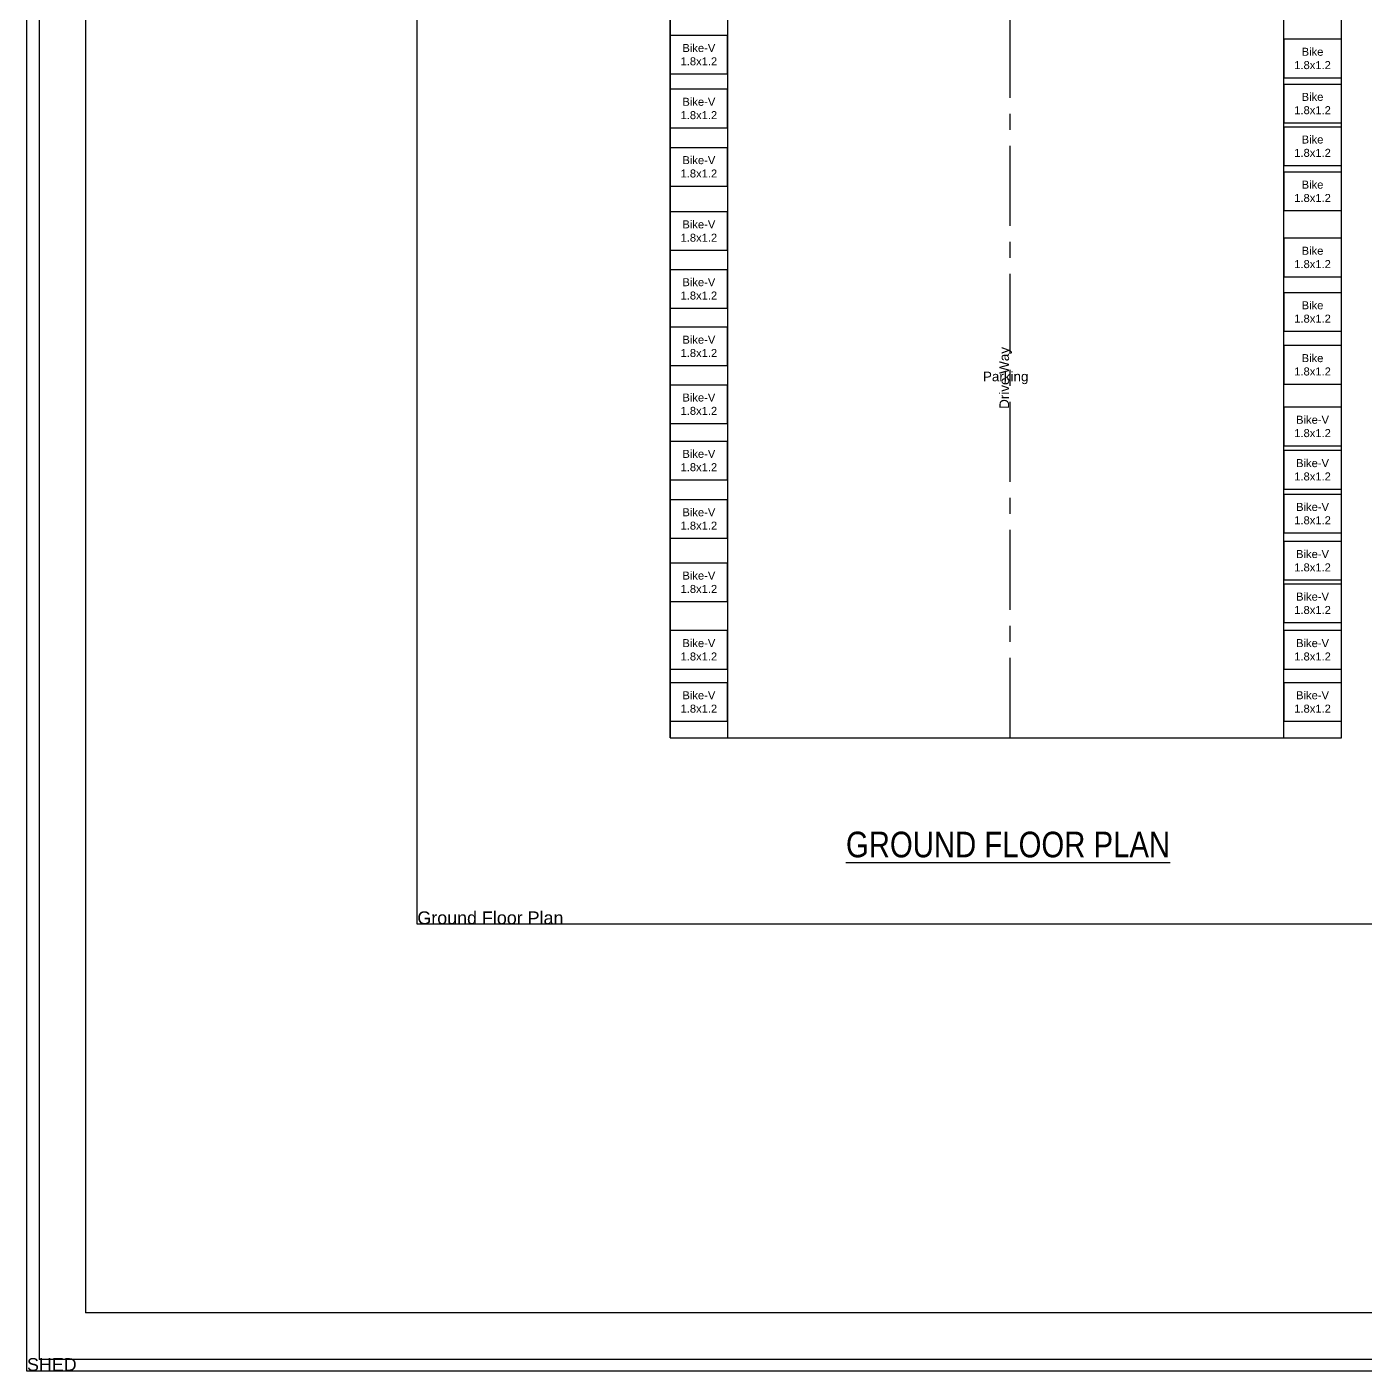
# Model space of a CAD drawing. Header units: metres. Extents: x 25391 to 25818, y 51852 to 52034.
# Drawn here: x 25673.2 to 25715.02, y 51857.83 to 51899.84 of the extents above; entities that cross this region are included whole.
import ezdxf

# ---------------------------------------------------------------- set-up
doc = ezdxf.new("R2010")
doc.units = ezdxf.units.M
doc.header["$MEASUREMENT"] = 0
doc.linetypes.add('CENTER', pattern=[2, 1.25, -0.25, 0.25, -0.25])
doc.layers.get('0').update_dxf_attribs({"true_color": 0xffffff})
for name, color, linetype, true_color in [('__BN_BuildingPlan', 52, 'Continuous', 0xbdbd00), ('__BN_Driveway', 71, 'Continuous', 0xd4ffaa), ('__BN_FloorPlan', 153, 'Continuous', 0x7e9dbd), ('__BN_Parking', 60, 'Continuous', 0xbfff00), ('__BN_ParkingUnit', 7, 'Continuous', 0xbf00bf)]:
    doc.layers.add(name, color=color, linetype=linetype, true_color=true_color)
doc.layers.add('_Room', color=72, linetype='Continuous')
doc.styles.add('BuildNowFont', font='arial.ttf')
doc.styles.get("Standard").update_dxf_attribs({"font": 'swissc.ttf'})

msp = doc.modelspace()

# ---------------------------------------------------------------- linework, layer by layer
at = {"color": 11, "ltscale": 2, "true_color": 0xf27172}
for p, q in [((25673.19895, 51857.83547), (25673.19895, 51971.81852)), ((25673.58232, 51971.46068), (25673.58232, 51858.1933)), ((25675.02707, 51969.99681), (25675.02707, 51859.65717))]:
    msp.add_line(p, q, dxfattribs=at)
at = {"color": 7, "ltscale": 2}
for p, q in [((25693.30089, 51877.61834), (25693.30089, 51951.42234)), ((25714.28089, 51877.61834), (25714.28089, 51951.42234)), ((25693.30089, 51877.61834), (25714.28089, 51877.61834))]:
    msp.add_line(p, q, dxfattribs=at)
at = {"color": 11, "true_color": 0xf27172}
msp.add_line((25817.46568, 51859.65717), (25675.02707, 51859.65717), dxfattribs=at)
at = {"layer": '__BN_BuildingPlan'}
for p, q in [((25817.4687, 51858.1933), (25673.58232, 51858.1933)), ((25817.46944, 51857.83547), (25673.19895, 51857.83547))]:
    msp.add_line(p, q, dxfattribs=at)
at = {"layer": '__BN_BuildingPlan', "ltscale": 2}
msp.add_lwpolyline([(25673.19895, 51971.81852), (25817.46944, 51971.81852), (25817.46944, 51857.83547), (25673.19895, 51857.83547)], close=True, dxfattribs=at)
at = {"layer": '__BN_Driveway', "ltscale": 2}
msp.add_lwpolyline([(25712.48089, 51877.61834), (25712.48089, 51900.11834), (25695.10089, 51900.11834), (25695.10089, 51877.61834)], close=True, dxfattribs=at)
at = {"layer": '__BN_Driveway', "linetype": 'CENTER', "ltscale": 2}
msp.add_lwpolyline([(25703.92519, 51877.61834), (25703.92519, 51900.11834)], dxfattribs=at)
at = {"layer": '__BN_FloorPlan', "ltscale": 2}
msp.add_lwpolyline([(25685.39994, 51955.29809), (25725.54406, 51955.29809), (25725.54406, 51871.79446), (25685.39994, 51871.79446)], close=True, dxfattribs=at)
at = {"layer": '__BN_Parking', "ltscale": 2}
msp.add_lwpolyline([(25693.30089, 51877.61834), (25714.28089, 51877.61834), (25714.28089, 51900.11834), (25693.30089, 51900.11834)], close=True, dxfattribs=at)
at = {"layer": '__BN_ParkingUnit'}
for points in [[(25695.10089, 51898.36791), (25695.10089, 51899.56791), (25693.30089, 51899.56791), (25693.30089, 51898.36791)], [(25712.48089, 51899.45079), (25712.48089, 51898.25079), (25714.28089, 51898.25079), (25714.28089, 51899.45079)], [(25695.10089, 51896.68715), (25695.10089, 51897.88715), (25693.30089, 51897.88715), (25693.30089, 51896.68715)], [(25712.48089, 51898.04208), (25712.48089, 51896.84208), (25714.28089, 51896.84208), (25714.28089, 51898.04208)], [(25712.48089, 51896.70874), (25712.48089, 51895.50874), (25714.28089, 51895.50874), (25714.28089, 51896.70874)], [(25695.10089, 51894.86358), (25695.10089, 51896.06358), (25693.30089, 51896.06358), (25693.30089, 51894.86358)], [(25712.48089, 51895.29864), (25712.48089, 51894.09864), (25714.28089, 51894.09864), (25714.28089, 51895.29864)], [(25695.10089, 51892.8568), (25695.10089, 51894.0568), (25693.30089, 51894.0568), (25693.30089, 51892.8568)], [(25712.48089, 51893.23256), (25712.48089, 51892.03256), (25714.28089, 51892.03256), (25714.28089, 51893.23256)], [(25695.10089, 51891.05008), (25695.10089, 51892.25008), (25693.30089, 51892.25008), (25693.30089, 51891.05008)], [(25712.48089, 51891.52845), (25712.48089, 51890.32845), (25714.28089, 51890.32845), (25714.28089, 51891.52845)], [(25695.10089, 51889.25401), (25695.10089, 51890.45401), (25693.30089, 51890.45401), (25693.30089, 51889.25401)], [(25712.48089, 51889.87724), (25712.48089, 51888.67724), (25714.28089, 51888.67724), (25714.28089, 51889.87724)], [(25695.10089, 51887.446), (25695.10089, 51888.646), (25693.30089, 51888.646), (25693.30089, 51887.446)], [(25714.28089, 51886.75144), (25714.28089, 51887.95144), (25712.48089, 51887.95144), (25712.48089, 51886.75144)], [(25695.10089, 51885.68587), (25695.10089, 51886.88587), (25693.30089, 51886.88587), (25693.30089, 51885.68587)], [(25714.28089, 51885.3967), (25714.28089, 51886.5967), (25712.48089, 51886.5967), (25712.48089, 51885.3967)], [(25714.28089, 51884.02725), (25714.28089, 51885.22725), (25712.48089, 51885.22725), (25712.48089, 51884.02725)], [(25695.10089, 51883.8597), (25695.10089, 51885.0597), (25693.30089, 51885.0597), (25693.30089, 51883.8597)], [(25714.28089, 51882.55471), (25714.28089, 51883.75471), (25712.48089, 51883.75471), (25712.48089, 51882.55471)], [(25695.10089, 51881.88136), (25695.10089, 51883.08136), (25693.30089, 51883.08136), (25693.30089, 51881.88136)], [(25714.28089, 51881.22429), (25714.28089, 51882.42429), (25712.48089, 51882.42429), (25712.48089, 51881.22429)], [(25695.10089, 51879.77116), (25695.10089, 51880.97116), (25693.30089, 51880.97116), (25693.30089, 51879.77116)], [(25714.28089, 51879.77116), (25714.28089, 51880.97116), (25712.48089, 51880.97116), (25712.48089, 51879.77116)], [(25695.10089, 51878.14099), (25695.10089, 51879.34099), (25693.30089, 51879.34099), (25693.30089, 51878.14099)], [(25714.28089, 51878.14099), (25714.28089, 51879.34099), (25712.48089, 51879.34099), (25712.48089, 51878.14099)]]:
    msp.add_lwpolyline(points, close=True, dxfattribs=at)

# ---------------------------------------------------------------- texts
at = {"layer": '__BN_BuildingPlan', "color": 52, "true_color": 0xbdbd00, "insert": (25673.20195, 51858.03547), "char_height": 0.4, "width": 115.4163919, "attachment_point": 4, "style": 'BuildNowFont'}
msp.add_mtext('SHED', dxfattribs=at)
at = {"layer": '__BN_Driveway', "color": 61, "true_color": 0xd4ffaa, "insert": (25703.79089, 51888.86834), "char_height": 0.3, "width": 1.9345211, "attachment_point": 5, "rotation": 90.00021, "style": 'BuildNowFont'}
msp.add_mtext('Drive Way', dxfattribs=at)
at = {"layer": '__BN_FloorPlan', "color": 153, "true_color": 0x7e9dbd, "insert": (25685.40294, 51871.99446), "char_height": 0.4, "width": 32.1152957, "attachment_point": 4, "style": 'BuildNowFont'}
msp.add_mtext('Ground Floor Plan', dxfattribs=at)
at = {"layer": '__BN_Parking', "color": 60, "true_color": 0xbfff00, "insert": (25703.79089, 51888.86834), "char_height": 0.3, "width": 1.387854, "attachment_point": 5, "style": 'BuildNowFont'}
msp.add_mtext('Parking', dxfattribs=at)
at = {"layer": '__BN_ParkingUnit', "color": 212, "true_color": 0xbf00bf, "char_height": 0.25, "width": 1.110972, "attachment_point": 5, "style": 'BuildNowFont'}
for s, insert in [('Bike-V^J1.8x1.2', (25694.20089, 51898.96791)), ('Bike^J1.8x1.2', (25713.38089, 51898.85079)), ('Bike-V^J1.8x1.2', (25694.20089, 51897.28715)), ('Bike^J1.8x1.2', (25713.38089, 51897.44208)), ('Bike^J1.8x1.2', (25713.38089, 51896.10874)), ('Bike-V^J1.8x1.2', (25694.20089, 51895.46358)), ('Bike^J1.8x1.2', (25713.38089, 51894.69864)), ('Bike-V^J1.8x1.2', (25694.20089, 51893.4568)), ('Bike^J1.8x1.2', (25713.38089, 51892.63256)), ('Bike-V^J1.8x1.2', (25694.20089, 51891.65008)), ('Bike^J1.8x1.2', (25713.38089, 51890.92845)), ('Bike-V^J1.8x1.2', (25694.20089, 51889.85401)), ('Bike^J1.8x1.2', (25713.38089, 51889.27724)), ('Bike-V^J1.8x1.2', (25694.20089, 51888.046)), ('Bike-V^J1.8x1.2', (25713.38089, 51887.35144)), ('Bike-V^J1.8x1.2', (25694.20089, 51886.28587)), ('Bike-V^J1.8x1.2', (25713.38089, 51885.9967)), ('Bike-V^J1.8x1.2', (25694.20089, 51884.4597)), ('Bike-V^J1.8x1.2', (25713.38089, 51884.62725)), ('Bike-V^J1.8x1.2', (25713.38089, 51883.15471)), ('Bike-V^J1.8x1.2', (25694.20089, 51882.48136)), ('Bike-V^J1.8x1.2', (25713.38089, 51881.82429)), ('Bike-V^J1.8x1.2', (25694.20089, 51880.37116)), ('Bike-V^J1.8x1.2', (25713.38089, 51880.37116)), ('Bike-V^J1.8x1.2', (25694.20089, 51878.74099)), ('Bike-V^J1.8x1.2', (25713.38089, 51878.74099))]:
    msp.add_mtext(s, dxfattribs=dict(at, insert=insert))
at = {"layer": '_Room', "color": 0, "insert": (25698.79817, 51874.68841), "char_height": 0.8, "attachment_point": 1}
msp.add_mtext_dynamic_manual_height_columns('{\\LGROUND FLOOR PLAN}', width=14.2268401, gutter_width=1.41042, heights=[0], dxfattribs=at)

doc.saveas('drawing.dxf')
